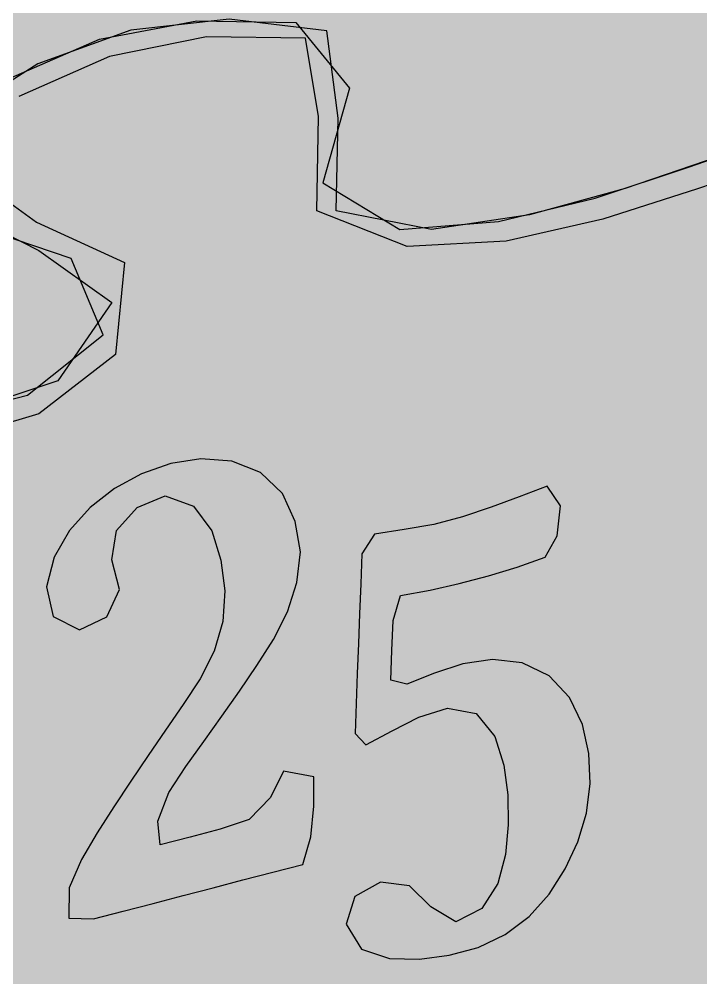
# Model space of a CAD drawing. Extents: x 0 to 1501, y 0 to 1722.
# Drawn here: x 111.25 to 118.09, y 1693.45 to 1703.06 of the extents above; entities that cross this region are included whole.
import ezdxf

# ---------------------------------------------------------------- set-up
doc = ezdxf.new("R2010")
doc.units = 0

msp = doc.modelspace()

# ---------------------------------------------------------------- hatches: boundary and pattern name
at = {"true_color": 0xf8f9fa}
msp.add_hatch(color=256, dxfattribs=at).paths.add_polyline_path([(0, 1722), (1280, 1722), (1280, 1002), (0, 1002)], flags=0)
at = {"true_color": 0xffffff}
for points in [[(0, 1722), (1280, 1722), (1280, 1656), (0, 1656)], [(128.703, 1705.6085), (128.1604, 1705.1144), (127.2101, 1704.8178), (126.858, 1704.3166), (127.4341, 1703.5175), (127.1261, 1702.6424), (126.1987, 1702.3349), (125.2524, 1702.5975), (124.6372, 1703.3594), (124.1748, 1704.0242), (123.2511, 1703.662), (122.3986, 1703.1485), (121.5272, 1702.6681), (120.6149, 1702.27), (119.6878, 1702.1549), (118.9943, 1701.6817), (118.0524, 1701.3594), (117.1041, 1701.0568), (116.1343, 1700.8341), (115.1431, 1700.7826), (114.2379, 1701.1379), (114.2544, 1702.0845), (114.1244, 1702.8712), (113.1306, 1702.8853), (112.1582, 1702.6859), (111.2483, 1702.2858), (110.6509, 1701.5873), (111.4277, 1701.0256), (112.3068, 1700.6222), (112.218, 1699.6984), (111.4488, 1699.104), (110.4959, 1698.82), (109.5239, 1698.605), (108.5486, 1698.4056), (107.5679, 1698.2345), (106.5831, 1698.0896), (105.8398, 1697.9895), (104.8542, 1697.8498), (103.8711, 1697.6929), (102.8916, 1697.5149), (101.9174, 1697.3104), (100.9511, 1697.0714), (100.0342, 1696.71), (100.3465, 1696.0232), (100.4634, 1695.0663), (99.8022, 1694.3401), (98.919, 1693.8903), (97.9478, 1693.6784), (96.9555, 1693.6851), (96.0649, 1694.0959), (95.6747, 1694.9733), (96.1349, 1695.8334), (96.1561, 1696.3542), (95.161, 1696.3709), (94.1665, 1696.3284), (93.175, 1696.24), (92.1897, 1696.0988), (91.4435, 1696.0523), (90.5065, 1695.8113), (89.5217, 1695.6676), (88.5318, 1695.7241), (87.831, 1696.3608), (88.0435, 1697.3212), (88.276, 1698.227), (87.3819, 1698.3878), (87.7794, 1698.6347), (88.5736, 1698.249), (88.317, 1697.3071), (88.0747, 1696.3689), (88.8923, 1695.9085), (89.8851, 1695.9348), (90.866, 1696.1038), (91.8421, 1696.299), (92.8204, 1696.4807), (93.808, 1696.6056), (94.8, 1696.6876), (95.7951, 1696.7033), (96.7763, 1696.5641), (96.6884, 1695.7946), (96.0961, 1695.0101), (96.5833, 1694.2061), (97.5382, 1693.9728), (98.5247, 1694.0969), (99.4539, 1694.4455), (100.1825, 1695.0981), (99.9287, 1695.9774), (99.7198, 1696.7722), (100.5876, 1697.2372), (101.5508, 1697.4879), (102.5231, 1697.7015), (103.4996, 1697.8947), (104.4797, 1698.0691), (105.4633, 1698.2232), (106.4502, 1698.3532), (107.4353, 1698.4971), (108.4171, 1698.6614), (109.3959, 1698.8428), (110.3708, 1699.0445), (111.3346, 1699.2921), (112.0955, 1699.8949), (111.7742, 1700.6603), (110.8353, 1700.9798), (110.4226, 1701.8077), (111.1451, 1702.4638), (112.0571, 1702.8598), (113.0324, 1703.0451), (114.0265, 1703.0274), (114.5642, 1702.3682), (114.2952, 1701.4186), (115.0694, 1700.9513), (116.0593, 1701.0337), (117.0264, 1701.2677), (117.9719, 1701.5792), (118.9119, 1701.9069), (119.8512, 1702.2365), (120.782, 1702.5891), (121.6807, 1703.0161), (122.5351, 1703.5271), (123.4076, 1704.0048), (124.3711, 1704.1377), (124.7677, 1703.2714), (125.4543, 1702.5942), (126.4339, 1702.5469), (127.206, 1703.1127), (126.8671, 1704.0038), (126.5273, 1704.7897), (127.4638, 1705.1213), (128.4051, 1705.4443), (128.8446, 1706.1748), (129.2276, 1705.958), (128.703, 1705.6086)]]:
    msp.add_hatch(color=256, dxfattribs=at).paths.add_polyline_path(points, flags=0)
at = {"true_color": 0x0e65c0}
msp.add_hatch(color=256, dxfattribs=at).paths.add_polyline_path([(113.358, 1703.06), (112.372, 1702.9511), (111.4387, 1702.6144), (110.6048, 1702.0822), (110.5737, 1701.1861), (111.4484, 1700.7426), (112.1819, 1700.2188), (111.6405, 1699.4333), (110.7004, 1699.1225), (109.7293, 1698.9113), (108.7533, 1698.7242), (107.7741, 1698.5543), (106.7919, 1698.4028), (106.1853, 1698.0376), (106.4947, 1697.0932), (106.7767, 1696.1405), (106.9743, 1695.1667), (106.8081, 1694.2226), (105.8969, 1693.8549), (104.9267, 1694.0393), (103.9414, 1693.9856), (103.2186, 1693.3571), (103.0081, 1692.3927), (103.1449, 1691.4112), (103.6203, 1690.5516), (104.5039, 1690.2512), (105.2048, 1690.9194), (106.1176, 1691.2357), (107.0848, 1691.0545), (107.8543, 1690.4334), (108.3994, 1689.6084), (108.6358, 1688.6453), (108.7306, 1687.6572), (108.7792, 1686.7282), (109.7719, 1686.7721), (110.763, 1686.8447), (111.7511, 1686.9512), (112.7267, 1687.1371), (113.6706, 1687.4463), (114.5784, 1687.85), (115.447, 1688.3323), (115.9336, 1689.1289), (115.344, 1689.8637), (114.5559, 1690.4561), (114.8459, 1691.3348), (115.6189, 1691.9536), (116.5244, 1692.3593), (117.4792, 1692.6336), (118.4577, 1692.8001), (119.335, 1692.463), (119.2409, 1691.5085), (118.8588, 1690.6048), (119.7483, 1690.5391), (120.69, 1690.856), (121.6208, 1691.2042), (122.5403, 1691.5811), (123.4462, 1691.9896), (124.3332, 1692.4378), (124.3932, 1693.3391), (124.2481, 1694.3211), (123.9537, 1695.2695), (123.5397, 1696.1722), (123.0022, 1697.0065), (122.1139, 1697.1765), (121.6668, 1696.303), (120.8269, 1695.8043), (119.8784, 1695.9422), (119.2687, 1696.7158), (118.9642, 1697.6574), (119.0916, 1698.6282), (119.9655, 1699.0059), (120.932, 1699.1577), (120.9777, 1700.1053), (120.602, 1701.023), (120.021, 1701.8269), (119.2048, 1702.0129), (118.2669, 1701.6842), (117.3263, 1701.3632), (116.3687, 1701.0987), (115.3867, 1700.9538), (114.4313, 1701.1394), (114.4515, 1702.068), (114.3356, 1702.9446), (113.358, 1703.06)], flags=0)
at = {"true_color": 0xffffff}
h = msp.add_hatch(color=256, dxfattribs=at)
h.paths.add_polyline_path([(112.773, 1698.604), (112.4803, 1698.5032), (112.208, 1698.3561), (111.9652, 1698.1643), (111.7587, 1697.9336), (111.603, 1697.6665), (111.5268, 1697.3677), (111.5931, 1697.0705), (111.8577, 1696.9379), (112.1311, 1697.0679), (112.26, 1697.343), (112.1816, 1697.6392), (112.229, 1697.9345), (112.4346, 1698.164), (112.7173, 1698.2824), (113, 1698.1776), (113.1846, 1697.9317), (113.2744, 1697.6358), (113.3133, 1697.3287), (113.2931, 1697.02), (113.2063, 1696.7231), (113.0655, 1696.4474), (112.895, 1696.1887), (112.7204, 1695.9327), (112.5458, 1695.6767), (112.372, 1695.4201), (112.2009, 1695.1617), (112.0344, 1694.9004), (111.8778, 1694.633), (111.7539, 1694.3495), (111.7509, 1694.0455), (111.9963, 1694.0376), (112.2962, 1694.1158), (112.596, 1694.194), (112.8959, 1694.2723), (113.1958, 1694.3505), (113.4956, 1694.4287), (113.7955, 1694.5069), (114.0953, 1694.5851), (114.1762, 1694.8599), (114.2054, 1695.1684), (114.2052, 1695.4619), (113.9009, 1695.5204), (113.7734, 1695.2548), (113.5592, 1695.0353), (113.2666, 1694.9369), (112.9668, 1694.8587), (112.6669, 1694.7806), (112.6425, 1695.0184), (112.7522, 1695.3073), (112.9227, 1695.5657), (113.1033, 1695.8175), (113.283, 1696.07), (113.4619, 1696.3231), (113.6362, 1696.5792), (113.802, 1696.8411), (113.9409, 1697.1176), (114.0377, 1697.4118), (114.0732, 1697.7183), (114.0196, 1698.023), (113.8934, 1698.3044), (113.6705, 1698.5163), (113.383, 1698.6284), (113.0752, 1698.6538), (112.773, 1698.604)], flags=0)
h.paths.add_polyline_path([(116.5465, 1698.377), (116.2652, 1698.2714), (115.9834, 1698.1669), (115.6984, 1698.0717), (115.4082, 1697.9941), (115.1123, 1697.9421), (114.8153, 1697.8964), (114.6878, 1697.6998), (114.6764, 1697.3995), (114.665, 1697.0992), (114.6536, 1696.7989), (114.6423, 1696.4986), (114.6309, 1696.1983), (114.6195, 1695.898), (114.7266, 1695.7843), (114.993, 1695.9233), (115.2596, 1696.0618), (115.5455, 1696.1529), (115.8327, 1696.0968), (116.0209, 1695.8668), (116.1104, 1695.5807), (116.1514, 1695.2832), (116.1549, 1694.9829), (116.1278, 1694.6838), (116.0522, 1694.3936), (115.8921, 1694.1417), (115.6287, 1694.0098), (115.378, 1694.1595), (115.1665, 1694.3696), (114.8743, 1694.407), (114.6178, 1694.2646), (114.5322, 1693.9842), (114.6845, 1693.7363), (114.9667, 1693.6403), (115.2665, 1693.633), (115.5638, 1693.6756), (115.8541, 1693.7522), (116.1251, 1693.8808), (116.3639, 1694.0623), (116.5641, 1694.286), (116.7259, 1694.5389), (116.853, 1694.8109), (116.9395, 1695.0984), (116.9777, 1695.3961), (116.9634, 1695.6959), (116.8984, 1695.9889), (116.7709, 1696.26), (116.5641, 1696.4757), (116.2956, 1696.6072), (115.9982, 1696.6413), (115.7016, 1696.5969), (115.4159, 1696.5042), (115.1375, 1696.3911), (114.9776, 1696.431), (114.9891, 1696.7313), (115.0026, 1697.0315), (115.0768, 1697.2808), (115.372, 1697.3367), (115.665, 1697.4037), (115.9562, 1697.4777), (116.2432, 1697.5666), (116.527, 1697.6654), (116.6458, 1697.881), (116.6777, 1698.1798), (116.5465, 1698.377)], flags=0)

# ---------------------------------------------------------------- linework, layer by layer
for points in [[(111.1451, 1702.4638), (112.0571, 1702.8598), (113.0324, 1703.0451), (114.0265, 1703.0274), (114.5642, 1702.3682), (114.2952, 1701.4186), (115.0694, 1700.9513), (116.0593, 1701.0337), (117.0264, 1701.2677), (117.9719, 1701.5792), (118.9119, 1701.9069), (119.8512, 1702.2365), (120.782, 1702.5891), (121.6807, 1703.0161), (122.5351, 1703.5271)], [(122.3986, 1703.1485), (121.5272, 1702.6681), (120.6149, 1702.27), (119.6878, 1702.1549), (118.9943, 1701.6817), (118.0524, 1701.3594), (117.1041, 1701.0568), (116.1343, 1700.8341), (115.1431, 1700.7826), (114.2379, 1701.1379), (114.2544, 1702.0845), (114.1244, 1702.8712), (113.1306, 1702.8853), (112.1582, 1702.6859), (111.2483, 1702.2858)], [(110.6509, 1701.5873), (111.4277, 1701.0256), (112.3068, 1700.6222), (112.218, 1699.6984), (111.4488, 1699.104), (110.4959, 1698.82)], [(110.3708, 1699.0445), (111.3346, 1699.2921), (112.0955, 1699.8949), (111.7742, 1700.6603), (110.8353, 1700.9798)]]:
    msp.add_lwpolyline(points, dxfattribs=at)
at = {"true_color": 0x0e65c0}
for points in [[(118.2669, 1701.6842), (117.3263, 1701.3632), (116.3687, 1701.0987), (115.3867, 1700.9538), (114.4313, 1701.1394), (114.4515, 1702.068), (114.3356, 1702.9446), (113.358, 1703.06), (113.358, 1703.06), (112.372, 1702.9511), (111.4387, 1702.6144), (110.6048, 1702.0822)], [(110.5737, 1701.1861), (111.4484, 1700.7426), (112.1819, 1700.2188), (111.6405, 1699.4333), (110.7004, 1699.1225)]]:
    msp.add_lwpolyline(points, dxfattribs=at)
at = {"true_color": 0xffffff}
for points in [[(112.773, 1698.604), (112.4803, 1698.5032), (112.208, 1698.3561), (111.9652, 1698.1643), (111.7587, 1697.9336), (111.603, 1697.6665), (111.5268, 1697.3677), (111.5931, 1697.0705), (111.8577, 1696.9379), (112.1311, 1697.0679), (112.26, 1697.343), (112.1816, 1697.6392), (112.229, 1697.9345), (112.4346, 1698.164), (112.7173, 1698.2824), (113, 1698.1776), (113.1846, 1697.9317), (113.2744, 1697.6358), (113.3133, 1697.3287), (113.2931, 1697.02), (113.2063, 1696.7231), (113.0655, 1696.4474), (112.895, 1696.1887), (112.7204, 1695.9327), (112.5458, 1695.6767), (112.372, 1695.4201), (112.2009, 1695.1617), (112.0344, 1694.9004), (111.8778, 1694.633), (111.7539, 1694.3495), (111.7509, 1694.0455), (111.9963, 1694.0376), (112.2962, 1694.1158), (112.596, 1694.194), (112.8959, 1694.2723), (113.1958, 1694.3505), (113.4956, 1694.4287), (113.7955, 1694.5069), (114.0953, 1694.5851), (114.1762, 1694.8599), (114.2054, 1695.1684), (114.2052, 1695.4619), (113.9009, 1695.5204), (113.7734, 1695.2548), (113.5592, 1695.0353), (113.2666, 1694.9369), (112.9668, 1694.8587), (112.6669, 1694.7806), (112.6425, 1695.0184), (112.7522, 1695.3073), (112.9227, 1695.5657), (113.1033, 1695.8175), (113.283, 1696.07), (113.4619, 1696.3231), (113.6362, 1696.5792), (113.802, 1696.8411), (113.9409, 1697.1176), (114.0377, 1697.4118), (114.0732, 1697.7183), (114.0196, 1698.023), (113.8934, 1698.3044), (113.6705, 1698.5163), (113.383, 1698.6284), (113.0752, 1698.6538), (112.773, 1698.604)], [(116.5465, 1698.377), (116.2652, 1698.2714), (115.9834, 1698.1669), (115.6984, 1698.0717), (115.4082, 1697.9941), (115.1123, 1697.9421), (114.8153, 1697.8964), (114.6878, 1697.6998), (114.6764, 1697.3995), (114.665, 1697.0992), (114.6536, 1696.7989), (114.6423, 1696.4986), (114.6309, 1696.1983), (114.6195, 1695.898), (114.7266, 1695.7843), (114.993, 1695.9233), (115.2596, 1696.0618), (115.5455, 1696.1529), (115.8327, 1696.0968), (116.0209, 1695.8668), (116.1104, 1695.5807), (116.1514, 1695.2832), (116.1549, 1694.9829), (116.1278, 1694.6838), (116.0522, 1694.3936), (115.8921, 1694.1417), (115.6287, 1694.0098), (115.378, 1694.1595), (115.1665, 1694.3696), (114.8743, 1694.407), (114.6178, 1694.2646), (114.5322, 1693.9842), (114.6845, 1693.7363), (114.9667, 1693.6403), (115.2665, 1693.633), (115.5638, 1693.6756), (115.8541, 1693.7522), (116.1251, 1693.8808), (116.3639, 1694.0623), (116.5641, 1694.286), (116.7259, 1694.5389), (116.853, 1694.8109), (116.9395, 1695.0984), (116.9777, 1695.3961), (116.9634, 1695.6959), (116.8984, 1695.9889), (116.7709, 1696.26), (116.5641, 1696.4757), (116.2956, 1696.6072), (115.9982, 1696.6413), (115.7016, 1696.5969), (115.4159, 1696.5042), (115.1375, 1696.3911), (114.9776, 1696.431), (114.9891, 1696.7313), (115.0026, 1697.0315), (115.0768, 1697.2808), (115.372, 1697.3367), (115.665, 1697.4037), (115.9562, 1697.4777), (116.2432, 1697.5666), (116.527, 1697.6654), (116.6458, 1697.881), (116.6777, 1698.1798), (116.5465, 1698.377)]]:
    msp.add_lwpolyline(points, close=True, dxfattribs=at)

doc.saveas('drawing.dxf')
